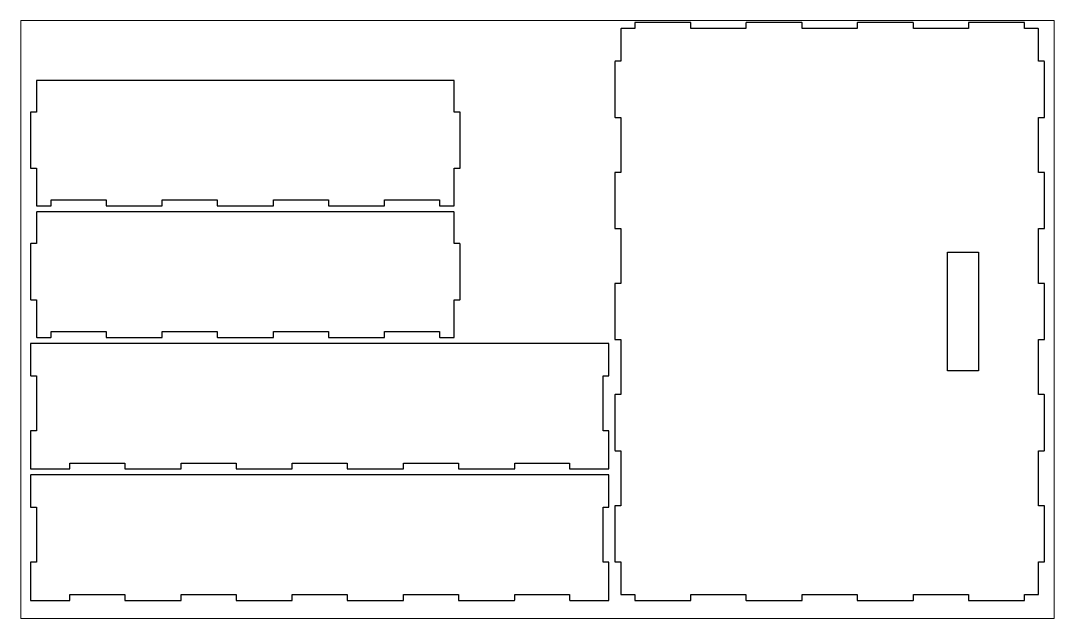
# Paper-space layout 'Layout1' of a CAD drawing. Header units: millimetres. Extents: x 0 to 521, y 0 to 301.
# The model-space entities are those that its viewports show. They can reach past a viewport. Long polylines and large blocks are cut down to what shows.
import ezdxf

# ---------------------------------------------------------------- set-up
doc = ezdxf.new("R2010")
doc.units = ezdxf.units.MM

msp = doc.modelspace()

# ---------------------------------------------------------------- linework, layer by layer
at = {"color": 1, "linetype": 'Continuous', "lineweight": 25, "true_color": 0xff0000}
for points in [[(337.49, 9.01), (337.51, 9.01), (337.53, 9.02), (337.57, 9.06), (337.59, 9.1), (337.6, 9.11), (337.6, 12), (365.3, 12), (365.3, 9.13), (365.31, 9.11), (365.31, 9.09), (365.32, 9.07), (365.36, 9.03), (365.4, 9.01), (365.41, 9), (393.47, 9), (393.49, 9.01), (393.51, 9.01), (393.53, 9.02), (393.57, 9.06), (393.59, 9.1), (393.6, 9.11), (393.6, 12), (421.3, 12), (421.3, 9.13), (421.31, 9.11), (421.31, 9.09), (421.32, 9.07), (421.36, 9.03), (421.4, 9.01), (421.41, 9), (449.47, 9), (449.49, 9.01), (449.51, 9.01), (449.53, 9.02), (449.57, 9.06), (449.59, 9.1), (449.6, 9.11), (449.6, 12), (477.3, 12), (477.3, 9.13), (477.31, 9.11), (477.31, 9.09), (477.32, 9.07), (477.36, 9.03), (477.4, 9.01), (477.41, 9), (505.47, 9), (505.49, 9.01), (505.51, 9.01), (505.53, 9.02), (505.57, 9.06), (505.59, 9.1), (505.6, 9.11), (505.6, 12), (512.47, 12), (512.49, 12.01), (512.51, 12.01), (512.53, 12.02), (512.57, 12.06), (512.59, 12.1), (512.6, 12.11), (512.6, 28.5), (515.47, 28.5), (515.49, 28.51), (515.51, 28.51), (515.53, 28.52), (515.57, 28.56), (515.59, 28.6), (515.6, 28.61), (515.6, 56.67), (515.59, 56.69), (515.59, 56.71), (515.58, 56.73), (515.54, 56.77), (515.5, 56.79), (515.49, 56.8), (512.6, 56.8), (512.6, 84.5), (515.47, 84.5), (515.49, 84.51), (515.51, 84.51), (515.53, 84.52), (515.57, 84.56), (515.59, 84.6), (515.6, 84.61), (515.6, 112.67), (515.59, 112.69), (515.59, 112.71), (515.58, 112.73), (515.54, 112.77), (515.5, 112.79), (515.49, 112.8), (512.6, 112.8), (512.6, 140.5), (515.47, 140.5), (515.49, 140.51), (515.51, 140.51), (515.53, 140.52), (515.57, 140.56), (515.59, 140.6), (515.6, 140.61), (515.6, 168.67), (515.59, 168.69), (515.59, 168.71), (515.58, 168.73), (515.54, 168.77), (515.5, 168.79), (515.49, 168.8), (512.6, 168.8), (512.6, 196.5), (515.47, 196.5), (515.49, 196.51), (515.51, 196.51), (515.53, 196.52), (515.57, 196.56), (515.59, 196.6), (515.6, 196.61), (515.6, 224.67), (515.59, 224.69), (515.59, 224.71), (515.58, 224.73), (515.54, 224.77), (515.5, 224.79), (515.49, 224.8), (512.6, 224.8), (512.6, 252.5), (515.47, 252.5), (515.49, 252.51), (515.51, 252.51), (515.53, 252.52), (515.57, 252.56), (515.59, 252.6), (515.6, 252.61), (515.6, 280.67), (515.59, 280.69), (515.59, 280.71), (515.58, 280.73), (515.54, 280.77), (515.5, 280.79), (515.49, 280.8), (512.6, 280.8), (512.6, 297.17), (512.59, 297.19), (512.59, 297.21), (512.58, 297.23), (512.54, 297.27), (512.5, 297.29), (512.49, 297.3), (505.6, 297.3), (505.6, 300.17), (505.59, 300.19), (505.59, 300.21), (505.58, 300.23), (505.54, 300.27), (505.5, 300.29), (505.49, 300.3), (477.43, 300.3), (477.41, 300.29), (477.39, 300.29), (477.37, 300.28), (477.33, 300.24), (477.31, 300.2), (477.3, 300.19), (477.3, 297.3), (449.6, 297.3), (449.6, 300.17), (449.59, 300.19), (449.59, 300.21), (449.58, 300.23), (449.54, 300.27), (449.5, 300.29), (449.49, 300.3), (421.43, 300.3), (421.41, 300.29), (421.39, 300.29), (421.37, 300.28), (421.33, 300.24), (421.31, 300.2), (421.3, 300.19), (421.3, 297.3), (393.6, 297.3), (393.6, 300.17), (393.59, 300.19), (393.59, 300.21), (393.58, 300.23), (393.54, 300.27), (393.5, 300.29), (393.49, 300.3), (365.43, 300.3), (365.41, 300.29), (365.39, 300.29), (365.37, 300.28), (365.33, 300.24), (365.31, 300.2), (365.3, 300.19), (365.3, 297.3), (337.6, 297.3), (337.6, 300.17), (337.59, 300.19), (337.59, 300.21), (337.58, 300.23), (337.54, 300.27), (337.5, 300.29), (337.49, 300.3), (309.43, 300.3), (309.41, 300.29), (309.39, 300.29), (309.37, 300.28), (309.33, 300.24), (309.31, 300.2), (309.3, 300.19), (309.3, 297.3), (302.43, 297.3), (302.41, 297.29), (302.39, 297.29), (302.37, 297.28), (302.33, 297.24), (302.31, 297.2), (302.3, 297.19), (302.3, 280.8), (299.43, 280.8), (299.41, 280.79), (299.39, 280.79), (299.37, 280.78), (299.33, 280.74), (299.31, 280.7), (299.3, 280.69), (299.3, 252.63), (299.31, 252.61), (299.31, 252.59), (299.32, 252.57), (299.36, 252.53), (299.4, 252.51), (299.41, 252.5), (302.3, 252.5), (302.3, 224.8), (299.43, 224.8), (299.41, 224.79), (299.39, 224.79), (299.37, 224.78), (299.33, 224.74), (299.31, 224.7), (299.3, 224.69), (299.3, 196.63), (299.31, 196.61), (299.31, 196.59), (299.32, 196.57), (299.36, 196.53), (299.4, 196.51), (299.41, 196.5), (302.3, 196.5), (302.3, 168.8), (299.43, 168.8), (299.41, 168.79), (299.39, 168.79), (299.37, 168.78), (299.33, 168.74), (299.31, 168.7), (299.3, 168.69), (299.3, 140.63), (299.31, 140.61), (299.31, 140.59), (299.32, 140.57), (299.36, 140.53), (299.4, 140.51), (299.41, 140.5), (302.3, 140.5), (302.3, 112.8), (299.43, 112.8), (299.41, 112.79), (299.39, 112.79), (299.37, 112.78), (299.33, 112.74), (299.31, 112.7), (299.3, 112.69), (299.3, 84.63), (299.31, 84.61), (299.31, 84.59), (299.32, 84.57), (299.36, 84.53), (299.4, 84.51), (299.41, 84.5), (302.3, 84.5), (302.3, 56.8), (299.43, 56.8), (299.41, 56.79), (299.39, 56.79), (299.37, 56.78), (299.33, 56.74), (299.31, 56.7), (299.3, 56.69), (299.3, 28.63), (299.31, 28.61), (299.31, 28.59), (299.32, 28.57), (299.36, 28.53), (299.4, 28.51), (299.41, 28.5), (302.3, 28.5), (302.3, 12.13), (302.31, 12.11), (302.31, 12.09), (302.32, 12.07), (302.36, 12.03), (302.4, 12.01), (302.41, 12), (309.3, 12), (309.3, 9.13), (309.31, 9.11), (309.31, 9.09), (309.32, 9.07), (309.36, 9.03), (309.4, 9.01), (309.41, 9), (337.47, 9), (337.49, 9.01)], [(15.19, 207.91), (15.21, 207.91), (15.23, 207.92), (15.27, 207.96), (15.29, 208), (15.3, 208.01), (15.3, 210.9), (43, 210.9), (43, 208.03), (43.01, 208.01), (43.01, 207.99), (43.02, 207.97), (43.06, 207.93), (43.1, 207.91), (43.11, 207.9), (71.17, 207.9), (71.19, 207.91), (71.21, 207.91), (71.23, 207.92), (71.27, 207.96), (71.29, 208), (71.3, 208.01), (71.3, 210.9), (99, 210.9), (99, 208.03), (99.01, 208.01), (99.01, 207.99), (99.02, 207.97), (99.06, 207.93), (99.1, 207.91), (99.11, 207.9), (127.17, 207.9), (127.19, 207.91), (127.21, 207.91), (127.23, 207.92), (127.27, 207.96), (127.29, 208), (127.3, 208.01), (127.3, 210.9), (155, 210.9), (155, 208.03), (155.01, 208.01), (155.01, 207.99), (155.02, 207.97), (155.06, 207.93), (155.1, 207.91), (155.11, 207.9), (183.17, 207.9), (183.19, 207.91), (183.21, 207.91), (183.23, 207.92), (183.27, 207.96), (183.29, 208), (183.3, 208.01), (183.3, 210.9), (211, 210.9), (211, 208.03), (211.01, 208.01), (211.01, 207.99), (211.02, 207.97), (211.06, 207.93), (211.1, 207.91), (211.11, 207.9), (218.17, 207.9), (218.19, 207.91), (218.21, 207.91), (218.23, 207.92), (218.27, 207.96), (218.29, 208), (218.3, 208.01), (218.3, 226.9), (221.17, 226.9), (221.19, 226.91), (221.21, 226.91), (221.23, 226.92), (221.27, 226.96), (221.29, 227), (221.3, 227.01), (221.3, 255.07), (221.29, 255.09), (221.29, 255.11), (221.28, 255.13), (221.24, 255.17), (221.2, 255.19), (221.19, 255.2), (218.3, 255.2), (218.3, 271.07), (218.29, 271.09), (218.29, 271.11), (218.28, 271.13), (218.24, 271.17), (218.2, 271.19), (218.19, 271.2), (8.13, 271.2), (8.11, 271.19), (8.09, 271.19), (8.07, 271.18), (8.03, 271.14), (8.01, 271.1), (8, 271.09), (8, 255.2), (5.13, 255.2), (5.11, 255.19), (5.09, 255.19), (5.07, 255.18), (5.03, 255.14), (5.01, 255.1), (5, 255.09), (5, 227.03), (5.01, 227.01), (5.01, 226.99), (5.02, 226.97), (5.06, 226.93), (5.1, 226.91), (5.11, 226.9), (8, 226.9), (8, 208.03), (8.01, 208.01), (8.01, 207.99), (8.02, 207.97), (8.06, 207.93), (8.1, 207.91), (8.11, 207.9), (15.17, 207.9), (15.19, 207.91)], [(15.19, 141.61), (15.21, 141.61), (15.23, 141.62), (15.27, 141.66), (15.29, 141.7), (15.3, 141.71), (15.3, 144.6), (43, 144.6), (43, 141.73), (43.01, 141.71), (43.01, 141.69), (43.02, 141.67), (43.06, 141.63), (43.1, 141.61), (43.11, 141.6), (71.17, 141.6), (71.19, 141.61), (71.21, 141.61), (71.23, 141.62), (71.27, 141.66), (71.29, 141.7), (71.3, 141.71), (71.3, 144.6), (99, 144.6), (99, 141.73), (99.01, 141.71), (99.01, 141.69), (99.02, 141.67), (99.06, 141.63), (99.1, 141.61), (99.11, 141.6), (127.17, 141.6), (127.19, 141.61), (127.21, 141.61), (127.23, 141.62), (127.27, 141.66), (127.29, 141.7), (127.3, 141.71), (127.3, 144.6), (155, 144.6), (155, 141.73), (155.01, 141.71), (155.01, 141.69), (155.02, 141.67), (155.06, 141.63), (155.1, 141.61), (155.11, 141.6), (183.17, 141.6), (183.19, 141.61), (183.21, 141.61), (183.23, 141.62), (183.27, 141.66), (183.29, 141.7), (183.3, 141.71), (183.3, 144.6), (211, 144.6), (211, 141.73), (211.01, 141.71), (211.01, 141.69), (211.02, 141.67), (211.06, 141.63), (211.1, 141.61), (211.11, 141.6), (218.17, 141.6), (218.19, 141.61), (218.21, 141.61), (218.23, 141.62), (218.27, 141.66), (218.29, 141.7), (218.3, 141.71), (218.3, 160.6), (221.17, 160.6), (221.19, 160.61), (221.21, 160.61), (221.23, 160.62), (221.27, 160.66), (221.29, 160.7), (221.3, 160.71), (221.3, 188.77), (221.29, 188.79), (221.29, 188.81), (221.28, 188.83), (221.24, 188.87), (221.2, 188.89), (221.19, 188.9), (218.3, 188.9), (218.3, 204.77), (218.29, 204.79), (218.29, 204.81), (218.28, 204.83), (218.24, 204.87), (218.2, 204.89), (218.19, 204.9), (8.13, 204.9), (8.11, 204.89), (8.09, 204.89), (8.07, 204.88), (8.03, 204.84), (8.01, 204.8), (8, 204.79), (8, 188.9), (5.13, 188.9), (5.11, 188.89), (5.09, 188.89), (5.07, 188.88), (5.03, 188.84), (5.01, 188.8), (5, 188.79), (5, 160.73), (5.01, 160.71), (5.01, 160.69), (5.02, 160.67), (5.06, 160.63), (5.1, 160.61), (5.11, 160.6), (8, 160.6), (8, 141.73), (8.01, 141.71), (8.01, 141.69), (8.02, 141.67), (8.06, 141.63), (8.1, 141.61), (8.11, 141.6), (15.17, 141.6), (15.19, 141.61)], [(482.47, 184.58), (482.47, 124.72), (466.85, 124.72), (466.85, 184.58), (482.47, 184.58)], [(24.69, 75.31), (24.71, 75.31), (24.73, 75.32), (24.77, 75.36), (24.79, 75.4), (24.8, 75.41), (24.8, 78.3), (52.5, 78.3), (52.5, 75.43), (52.51, 75.41), (52.51, 75.39), (52.52, 75.37), (52.56, 75.33), (52.6, 75.31), (52.61, 75.3), (80.67, 75.3), (80.69, 75.31), (80.71, 75.31), (80.73, 75.32), (80.77, 75.36), (80.79, 75.4), (80.8, 75.41), (80.8, 78.3), (108.5, 78.3), (108.5, 75.43), (108.51, 75.41), (108.51, 75.39), (108.52, 75.37), (108.56, 75.33), (108.6, 75.31), (108.61, 75.3), (136.67, 75.3), (136.69, 75.31), (136.71, 75.31), (136.73, 75.32), (136.77, 75.36), (136.79, 75.4), (136.8, 75.41), (136.8, 78.3), (164.5, 78.3), (164.5, 75.43), (164.51, 75.41), (164.51, 75.39), (164.52, 75.37), (164.56, 75.33), (164.6, 75.31), (164.61, 75.3), (192.67, 75.3), (192.69, 75.31), (192.71, 75.31), (192.73, 75.32), (192.77, 75.36), (192.79, 75.4), (192.8, 75.41), (192.8, 78.3), (220.5, 78.3), (220.5, 75.43), (220.51, 75.41), (220.51, 75.39), (220.52, 75.37), (220.56, 75.33), (220.6, 75.31), (220.61, 75.3), (248.67, 75.3), (248.69, 75.31), (248.71, 75.31), (248.73, 75.32), (248.77, 75.36), (248.79, 75.4), (248.8, 75.41), (248.8, 78.3), (276.5, 78.3), (276.5, 75.43), (276.51, 75.41), (276.51, 75.39), (276.52, 75.37), (276.56, 75.33), (276.6, 75.31), (276.61, 75.3), (296.17, 75.3), (296.19, 75.31), (296.21, 75.31), (296.23, 75.32), (296.27, 75.36), (296.29, 75.4), (296.3, 75.41), (296.3, 94.47), (296.29, 94.49), (296.29, 94.51), (296.28, 94.53), (296.24, 94.57), (296.2, 94.59), (296.19, 94.6), (293.3, 94.6), (293.3, 122.3), (296.17, 122.3), (296.19, 122.31), (296.21, 122.31), (296.23, 122.32), (296.27, 122.36), (296.29, 122.4), (296.3, 122.41), (296.3, 138.47), (296.29, 138.49), (296.29, 138.51), (296.28, 138.53), (296.24, 138.57), (296.2, 138.59), (296.19, 138.6), (5.13, 138.6), (5.11, 138.59), (5.09, 138.59), (5.07, 138.58), (5.03, 138.54), (5.01, 138.5), (5, 138.49), (5, 122.43), (5.01, 122.41), (5.01, 122.39), (5.02, 122.37), (5.06, 122.33), (5.1, 122.31), (5.11, 122.3), (8, 122.3), (8, 94.6), (5.13, 94.6), (5.11, 94.59), (5.09, 94.59), (5.07, 94.58), (5.03, 94.54), (5.01, 94.5), (5, 94.49), (5, 75.43), (5.01, 75.41), (5.01, 75.39), (5.02, 75.37), (5.06, 75.33), (5.1, 75.31), (5.11, 75.3), (24.67, 75.3), (24.69, 75.31)], [(24.69, 9.01), (24.71, 9.01), (24.73, 9.02), (24.77, 9.06), (24.79, 9.1), (24.8, 9.11), (24.8, 12), (52.5, 12), (52.5, 9.13), (52.51, 9.11), (52.51, 9.09), (52.52, 9.07), (52.56, 9.03), (52.6, 9.01), (52.61, 9), (80.67, 9), (80.69, 9.01), (80.71, 9.01), (80.73, 9.02), (80.77, 9.06), (80.79, 9.1), (80.8, 9.11), (80.8, 12), (108.5, 12), (108.5, 9.13), (108.51, 9.11), (108.51, 9.09), (108.52, 9.07), (108.56, 9.03), (108.6, 9.01), (108.61, 9), (136.67, 9), (136.69, 9.01), (136.71, 9.01), (136.73, 9.02), (136.77, 9.06), (136.79, 9.1), (136.8, 9.11), (136.8, 12), (164.5, 12), (164.5, 9.13), (164.51, 9.11), (164.51, 9.09), (164.52, 9.07), (164.56, 9.03), (164.6, 9.01), (164.61, 9), (192.67, 9), (192.69, 9.01), (192.71, 9.01), (192.73, 9.02), (192.77, 9.06), (192.79, 9.1), (192.8, 9.11), (192.8, 12), (220.5, 12), (220.5, 9.13), (220.51, 9.11), (220.51, 9.09), (220.52, 9.07), (220.56, 9.03), (220.6, 9.01), (220.61, 9), (248.67, 9), (248.69, 9.01), (248.71, 9.01), (248.73, 9.02), (248.77, 9.06), (248.79, 9.1), (248.8, 9.11), (248.8, 12), (276.5, 12), (276.5, 9.13), (276.51, 9.11), (276.51, 9.09), (276.52, 9.07), (276.56, 9.03), (276.6, 9.01), (276.61, 9), (296.17, 9), (296.19, 9.01), (296.21, 9.01), (296.23, 9.02), (296.27, 9.06), (296.29, 9.1), (296.3, 9.11), (296.3, 28.17), (296.29, 28.19), (296.29, 28.21), (296.28, 28.23), (296.24, 28.27), (296.2, 28.29), (296.19, 28.3), (293.3, 28.3), (293.3, 56), (296.17, 56), (296.19, 56.01), (296.21, 56.01), (296.23, 56.02), (296.27, 56.06), (296.29, 56.1), (296.3, 56.11), (296.3, 72.17), (296.29, 72.19), (296.29, 72.21), (296.28, 72.23), (296.24, 72.27), (296.2, 72.29), (296.19, 72.3), (5.13, 72.3), (5.11, 72.29), (5.09, 72.29), (5.07, 72.28), (5.03, 72.24), (5.01, 72.2), (5, 72.19), (5, 56.13), (5.01, 56.11), (5.01, 56.09), (5.02, 56.07), (5.06, 56.03), (5.1, 56.01), (5.11, 56), (8, 56), (8, 28.3), (5.13, 28.3), (5.11, 28.29), (5.09, 28.29), (5.07, 28.28), (5.03, 28.24), (5.01, 28.2), (5, 28.19), (5, 9.13), (5.01, 9.11), (5.01, 9.09), (5.02, 9.07), (5.06, 9.03), (5.1, 9.01), (5.11, 9), (24.67, 9), (24.69, 9.01)]]:
    msp.add_lwpolyline(points, close=True, dxfattribs=at)

psp = doc.layouts.get("Layout1")

# ---------------------------------------------------------------- viewports
at = {"layer": '0'}
psp.add_viewport(center=(260.3, 150.65), size=(520.6, 301.3), view_center_point=(260.3, 150.65), view_height=301.3, dxfattribs=at)

doc.saveas('drawing.dxf')
